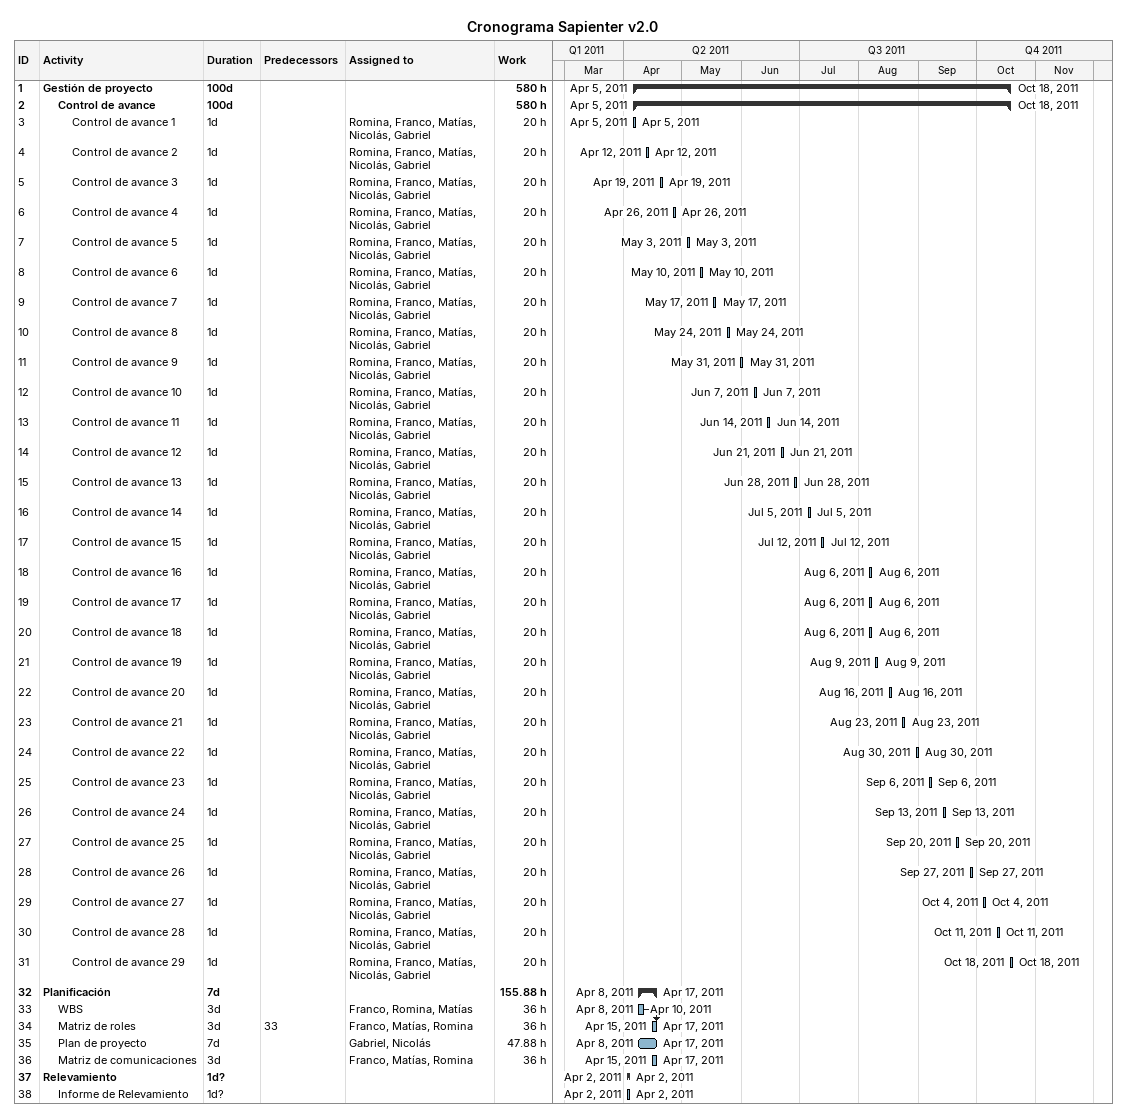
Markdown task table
Cronograma Sapienter v2.0

| ID | Level | Task | Duration | Start | Finish | Predecessors | Resources | Work (h) |
|---|---|---|---|---|---|---|---|---|
| 1 | 1 | **Gestión de proyecto** | 100d | 2011-04-05 | 2011-10-18 |  |  | 580 |
| 2 | 2 | **Control de avance** | 100d | 2011-04-05 | 2011-10-18 |  |  | 580 |
| 3 | 3 | Control de avance 1 | 1d | 2011-04-05 | 2011-04-05 |  | Romina, Franco, Matías, Nicolás, Gabriel | 20 |
| 4 | 3 | Control de avance 2 | 1d | 2011-04-12 | 2011-04-12 |  | Romina, Franco, Matías, Nicolás, Gabriel | 20 |
| 5 | 3 | Control de avance 3 | 1d | 2011-04-19 | 2011-04-19 |  | Romina, Franco, Matías, Nicolás, Gabriel | 20 |
| 6 | 3 | Control de avance 4 | 1d | 2011-04-26 | 2011-04-26 |  | Romina, Franco, Matías, Nicolás, Gabriel | 20 |
| 7 | 3 | Control de avance 5 | 1d | 2011-05-03 | 2011-05-03 |  | Romina, Franco, Matías, Nicolás, Gabriel | 20 |
| 8 | 3 | Control de avance 6 | 1d | 2011-05-10 | 2011-05-10 |  | Romina, Franco, Matías, Nicolás, Gabriel | 20 |
| 9 | 3 | Control de avance 7 | 1d | 2011-05-17 | 2011-05-17 |  | Romina, Franco, Matías, Nicolás, Gabriel | 20 |
| 10 | 3 | Control de avance 8 | 1d | 2011-05-24 | 2011-05-24 |  | Romina, Franco, Matías, Nicolás, Gabriel | 20 |
| 11 | 3 | Control de avance 9 | 1d | 2011-05-31 | 2011-05-31 |  | Romina, Franco, Matías, Nicolás, Gabriel | 20 |
| 12 | 3 | Control de avance 10 | 1d | 2011-06-07 | 2011-06-07 |  | Romina, Franco, Matías, Nicolás, Gabriel | 20 |
| 13 | 3 | Control de avance 11 | 1d | 2011-06-14 | 2011-06-14 |  | Romina, Franco, Matías, Nicolás, Gabriel | 20 |
| 14 | 3 | Control de avance 12 | 1d | 2011-06-21 | 2011-06-21 |  | Romina, Franco, Matías, Nicolás, Gabriel | 20 |
| 15 | 3 | Control de avance 13 | 1d | 2011-06-28 | 2011-06-28 |  | Romina, Franco, Matías, Nicolás, Gabriel | 20 |
| 16 | 3 | Control de avance 14 | 1d | 2011-07-05 | 2011-07-05 |  | Romina, Franco, Matías, Nicolás, Gabriel | 20 |
| 17 | 3 | Control de avance 15 | 1d | 2011-07-12 | 2011-07-12 |  | Romina, Franco, Matías, Nicolás, Gabriel | 20 |
| 18 | 3 | Control de avance 16 | 1d | 2011-08-06 | 2011-08-06 |  | Romina, Franco, Matías, Nicolás, Gabriel | 20 |
| 19 | 3 | Control de avance 17 | 1d | 2011-08-06 | 2011-08-06 |  | Romina, Franco, Matías, Nicolás, Gabriel | 20 |
| 20 | 3 | Control de avance 18 | 1d | 2011-08-06 | 2011-08-06 |  | Romina, Franco, Matías, Nicolás, Gabriel | 20 |
| 21 | 3 | Control de avance 19 | 1d | 2011-08-09 | 2011-08-09 |  | Romina, Franco, Matías, Nicolás, Gabriel | 20 |
| 22 | 3 | Control de avance 20 | 1d | 2011-08-16 | 2011-08-16 |  | Romina, Franco, Matías, Nicolás, Gabriel | 20 |
| 23 | 3 | Control de avance 21 | 1d | 2011-08-23 | 2011-08-23 |  | Romina, Franco, Matías, Nicolás, Gabriel | 20 |
| 24 | 3 | Control de avance 22 | 1d | 2011-08-30 | 2011-08-30 |  | Romina, Franco, Matías, Nicolás, Gabriel | 20 |
| 25 | 3 | Control de avance 23 | 1d | 2011-09-06 | 2011-09-06 |  | Romina, Franco, Matías, Nicolás, Gabriel | 20 |
| 26 | 3 | Control de avance 24 | 1d | 2011-09-13 | 2011-09-13 |  | Romina, Franco, Matías, Nicolás, Gabriel | 20 |
| 27 | 3 | Control de avance 25 | 1d | 2011-09-20 | 2011-09-20 |  | Romina, Franco, Matías, Nicolás, Gabriel | 20 |
| 28 | 3 | Control de avance 26 | 1d | 2011-09-27 | 2011-09-27 |  | Romina, Franco, Matías, Nicolás, Gabriel | 20 |
| 29 | 3 | Control de avance 27 | 1d | 2011-10-04 | 2011-10-04 |  | Romina, Franco, Matías, Nicolás, Gabriel | 20 |
| 30 | 3 | Control de avance 28 | 1d | 2011-10-11 | 2011-10-11 |  | Romina, Franco, Matías, Nicolás, Gabriel | 20 |
| 31 | 3 | Control de avance 29 | 1d | 2011-10-18 | 2011-10-18 |  | Romina, Franco, Matías, Nicolás, Gabriel | 20 |
| 32 | 1 | **Planificación** | 7d | 2011-04-08 | 2011-04-17 |  |  | 155.88 |
| 33 | 2 | WBS | 3d | 2011-04-08 | 2011-04-10 |  | Franco, Romina, Matías | 36 |
| 34 | 2 | Matriz de roles | 3d | 2011-04-15 | 2011-04-17 | 33 | Franco, Matías, Romina | 36 |
| 35 | 2 | Plan de proyecto | 7d | 2011-04-08 | 2011-04-17 |  | Gabriel, Nicolás | 47.88 |
| 36 | 2 | Matriz de comunicaciones | 3d | 2011-04-15 | 2011-04-17 |  | Franco, Matías, Romina | 36 |
| 37 | 1 | **Relevamiento** | 1d? | 2011-04-02 | 2011-04-02 |  |  |  |
| 38 | 2 | Informe de Relevamiento | 1d? | 2011-04-02 | 2011-04-02 |  |  |  |
